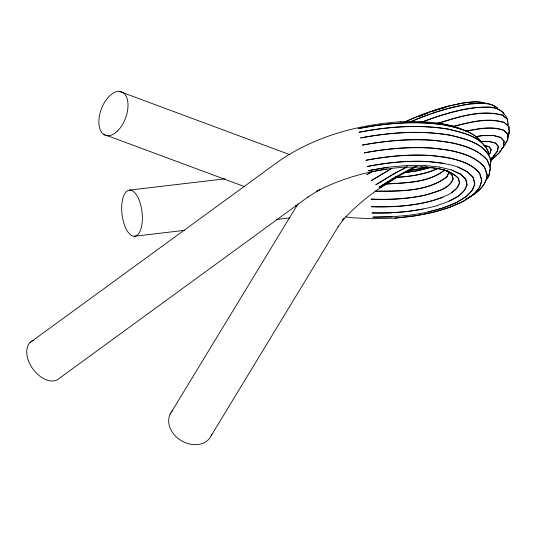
<?xml version="1.0" encoding="UTF-8"?>
<svg xmlns="http://www.w3.org/2000/svg" width="536" height="536" viewBox="0 0 536 536"><rect width="100%" height="100%" fill="white"/><g stroke="black" fill="none" stroke-linecap="round" stroke-linejoin="round"><path stroke-width="0.8" d="M502.118 148.291L503.291 147.159L507.558 140.164L507.726 134.482L503.726 130.442C491.639 126.134 478.554 128.868 466.36 131.273M488.671 154.998L488.839 153.356C482.963 136.66 463.111 132.64 447.882 128.995C418.368 124.258 388.232 126.556 359.026 132.251C388.278 126.657 418.442 124.345 447.975 129.143C463.225 132.814 483.103 136.874 488.959 153.604M490.185 165.818L490.52 163.527M490.742 162.006L490.963 160.478C485.884 143.4 465.824 138.998 450.675 135.199C420.767 130.081 390.148 132.305 360.487 137.953C390.181 132.446 420.814 130.208 450.729 135.394C465.878 139.219 485.938 143.661 490.989 160.753L490.206 166.086M488.792 176.21L490.407 167.936L487.365 160.043C473.61 144.807 451.68 142.449 432.458 140.097C408.928 138.643 385.371 140.734 362.249 145.115C391.722 139.742 422.127 137.538 451.781 142.877C464.665 146.013 478.4 149.792 487.318 160.318L490.333 168.204L488.705 176.465L486.34 179.627M507.558 140.164L509.2 132.459L508.912 126.563L504.336 122.409C487.505 117.156 469.65 122.208 453.141 126.429M489.864 153.504L490.996 149.39L488.691 146.583L484.611 145.691M508.403 133.92L509.2 132.459M508.389 134.181L509.193 132.727L508.919 126.844L504.363 122.697C487.552 117.431 469.717 122.449 453.222 126.643M170.093 414.234L297.989 203.801M211.211 435.654L338.417 226.226L338.055 226.775L344.132 218.413M486.896 178.749L488.316 176.84M344.105 218.313L342.203 220.758C362.979 197.63 389.404 180.31 416.941 166.281M488.872 154.649L490.132 153.47L491.271 149.323L488.959 146.496L483.934 145.397M502.219 148.083L503.384 146.944L507.659 139.916L507.813 134.214L503.8 130.161C491.68 125.853 478.561 128.607 466.34 131.039M490.996 160.338L499.137 152.928L503.599 146.388L504.168 141.075L500.771 137.303L493.475 135.367L482.527 135.467L475.425 136.613M490.849 160.465L498.969 153.088L503.425 146.583L503.994 141.296L500.611 137.544L493.355 135.608L482.44 135.709L475.358 136.841M444.599 169.939C428.378 182.836 405.752 182.622 386 183.955M444.605 170.207C428.351 183.044 405.739 182.769 385.987 184.056M451.466 192.672L457.081 187.875L459.399 182.964L458.253 178.227C448.712 168.09 433.383 168.11 420.472 166.877M490.319 159.132L492.752 157.088L497.274 151.219L498.185 146.475L495.391 143.152L488.939 141.517L480.678 141.739M489.917 159.567L492.973 156.994L497.515 151.098L498.426 146.321L495.612 142.978L489.127 141.337L480.832 141.558M29.996 342.598L279.437 160.793C315.021 136.311 358.075 124.667 400.807 121.712M380.915 187.359L396.955 177.135M396.466 176.377L379.019 187.232L396.479 176.404L414.295 166.823M391.622 168.425L371.542 180.498L391.669 168.498M449.222 201.074L458.454 195.935L464.451 190.374L466.89 184.685L465.59 179.191L460.511 174.227L451.774 170.1M437.55 168.471C424.592 174.495 410.06 176.398 395.91 177.356M437.463 168.679C424.505 174.656 410.007 176.518 395.876 177.45M406.764 166.977L394.61 173.356L375.763 184.846L394.65 173.409L407.26 166.81M413.343 168.029L416.981 166.281M465.536 199.305C475.325 194.267 486.132 186.722 487.244 174.823L484.698 167.259C471.861 152.392 450.722 150.281 432.425 147.976C409.531 146.549 386.603 148.613 364.098 152.874C392.714 147.675 422.227 145.457 451.004 150.683C463.205 153.711 476.337 157.269 484.557 167.507L487.083 175.051C485.951 186.923 475.164 194.434 465.395 199.446M410.06 122.094C429.229 113.706 449.322 107.18 470.032 103.977C479.191 103.535 489.891 101.579 497.475 108.084M409.986 122.041C429.108 113.659 449.155 107.12 469.824 103.89C478.963 103.441 489.643 101.478 497.227 107.95M420.083 116.017L427.688 112.955M418.495 116.701L422.288 115.173M423.808 114.563L427.601 113.036M437.182 205.523C448.418 201.482 463.158 197.422 467.178 184.699L465.864 179.178L460.752 174.187L451.969 170.039L439.647 167.111M422.308 122.027C439.587 115.441 457.389 110.048 475.767 107.649C485.067 107.394 496.155 105.639 503.465 112.801L503.753 114.403M422.207 121.92C443.493 114.014 465.683 106.785 488.638 107.019C498.447 106.731 508.202 114.195 508.034 124.439M437.972 123.22C458.488 116.848 480.819 109.378 502.319 114.985L507.337 119.059L507.686 121.987M437.302 123.655C458.066 117.163 480.665 109.572 502.44 115.24L507.445 119.32M443.044 197.248C420.244 205.884 395.488 207.432 371.327 206.702C391.575 207.265 412.01 206.018 431.668 200.879C441.785 197.094 455.573 194.535 459.66 183.071L458.508 178.307C444.364 164.9 422.395 167.319 404.378 167.158M425.37 167.158L419.923 168.987L425.403 167.245M434.589 110.711L438.421 109.465M441.49 108.473L443.788 107.723M432.947 111.3L435.239 110.55M438.294 109.558L445.979 107.274M426.998 166.951L422.268 168.291L407.528 170.924M426.87 166.984L422.154 168.311L407.461 170.93M427.909 212.028L443.292 207.827L456.143 202.635L465.918 196.705L472.183 190.327L474.608 183.828L473 177.55L467.338 171.855L457.751 167.091M404.432 167.152C374.034 169.43 343.877 177.108 316.803 191.272L320.26 189.282L307.262 197.509L307.945 197.04L59.757 378.021A23.209 14.76 53.9 0 1 32.381 368.212A23.209 14.76 53.9 0 1 33.728 340.239M429.792 167.621L417.892 170.602L404.097 172.733M429.664 167.734L417.805 170.683L404.043 172.786M437.349 205.616C416.09 211.472 393.96 213.395 371.964 212.96L389.672 212.919L406.878 211.633L422.971 209.167M456.277 104.788L457.838 104.419M368.366 172.425L386.758 168.994M410.61 215.063C426.301 212.826 441.912 209.328 456.357 202.642C464.096 198.3 473.04 193.208 474.883 183.741L473.261 177.443C462.394 164.391 443.815 163.594 428.204 161.584C407.742 160.539 387.3 162.622 367.214 166.488C392.66 161.524 418.944 159.205 444.672 163.447M388.037 167.245L368.091 170.703L388.051 167.199L407.132 165.517M129.478 190.106L225.04 178.81M134.583 236.242A23.209 10.063 83.3 0 0 139.447 200.96A23.209 10.063 83.3 0 0 122.061 202.32A23.209 10.063 83.3 0 0 134.583 236.242L184.438 230.346M276.683 219.445L289.976 217.871M394.523 218.132C417.919 216.162 441.577 212.122 462.782 201.59C470.943 196.699 480.223 190.736 481.616 180.478L479.586 173.49C467.807 159.433 447.922 157.725 430.924 155.561C409.102 154.241 387.28 156.311 365.827 160.298C393.035 155.125 421.149 152.887 448.585 157.685C459.922 160.478 472.27 163.634 479.8 173.302L481.851 180.31L479.593 187.6L473.194 194.789L462.977 201.516L449.403 207.465L433.041 212.35L414.529 215.961L394.556 218.132L373.847 218.762L353.09 217.83L345.841 216.939M410.683 215.104L392.03 216.785L372.842 217.154L392.064 216.819M400.747 121.719L420.861 121.505M407.179 165.463L424.666 165.457M375.106 191.211C399.032 190.97 426.904 191.948 446.843 176.719L448.578 172.873L448.036 171.413M375.106 191.245C398.905 191.191 427.112 192.102 446.95 176.974L448.706 173.115L447.895 170.917M420.76 121.505L438.857 123.092L454.106 126.335L466.019 131.005M424.572 165.517L439.795 167.044M438.716 123.086L453.912 126.302L465.784 130.952M119.287 91.341L289.956 154.71M103.388 134.208L244.604 186.635M295.49 205.529L297.051 206.112M443.661 169.671L447.446 171.125L451.875 174.763L453.041 178.857C449.088 189.02 436.606 191.265 427.406 194.454C408.968 198.903 389.893 199.807 370.999 199.117C389.92 199.975 409.028 199.05 427.5 194.648C436.74 191.473 449.269 189.242 453.248 179.051L452.083 174.93L447.64 171.265L443.078 169.503M486.648 103.884C474.514 99.173 460.846 103.783 448.565 106.021C433.684 110.249 418.998 115.3 405.002 121.927C423.762 113.31 443.446 106.476 463.808 102.858C471.191 102.383 479.231 100.654 486.273 103.542M481.1 141.598C472.176 130.57 456.92 127.729 443.728 124.788C415.212 120.62 386.181 123.032 358.055 128.707C386.235 123.072 415.306 120.66 443.855 124.868C457.081 127.836 472.37 130.697 481.308 141.765M507.86 123.454L508.034 124.921M211.807 434.18A23.209 18.291 31.3 0 1 182.836 441.523A23.209 18.291 31.3 0 1 170.843 412.841M171.761 411.521A23.209 18.291 31.3 0 1 172.82 410.301M372.46 171.359L366.858 174.696L372.473 171.386M117.538 130.978A23.209 12.924 -69.6 0 0 123.494 92.902A23.209 12.924 -69.6 0 0 99.287 116.781A23.209 12.924 -69.6 0 0 117.538 130.978"/></g></svg>
